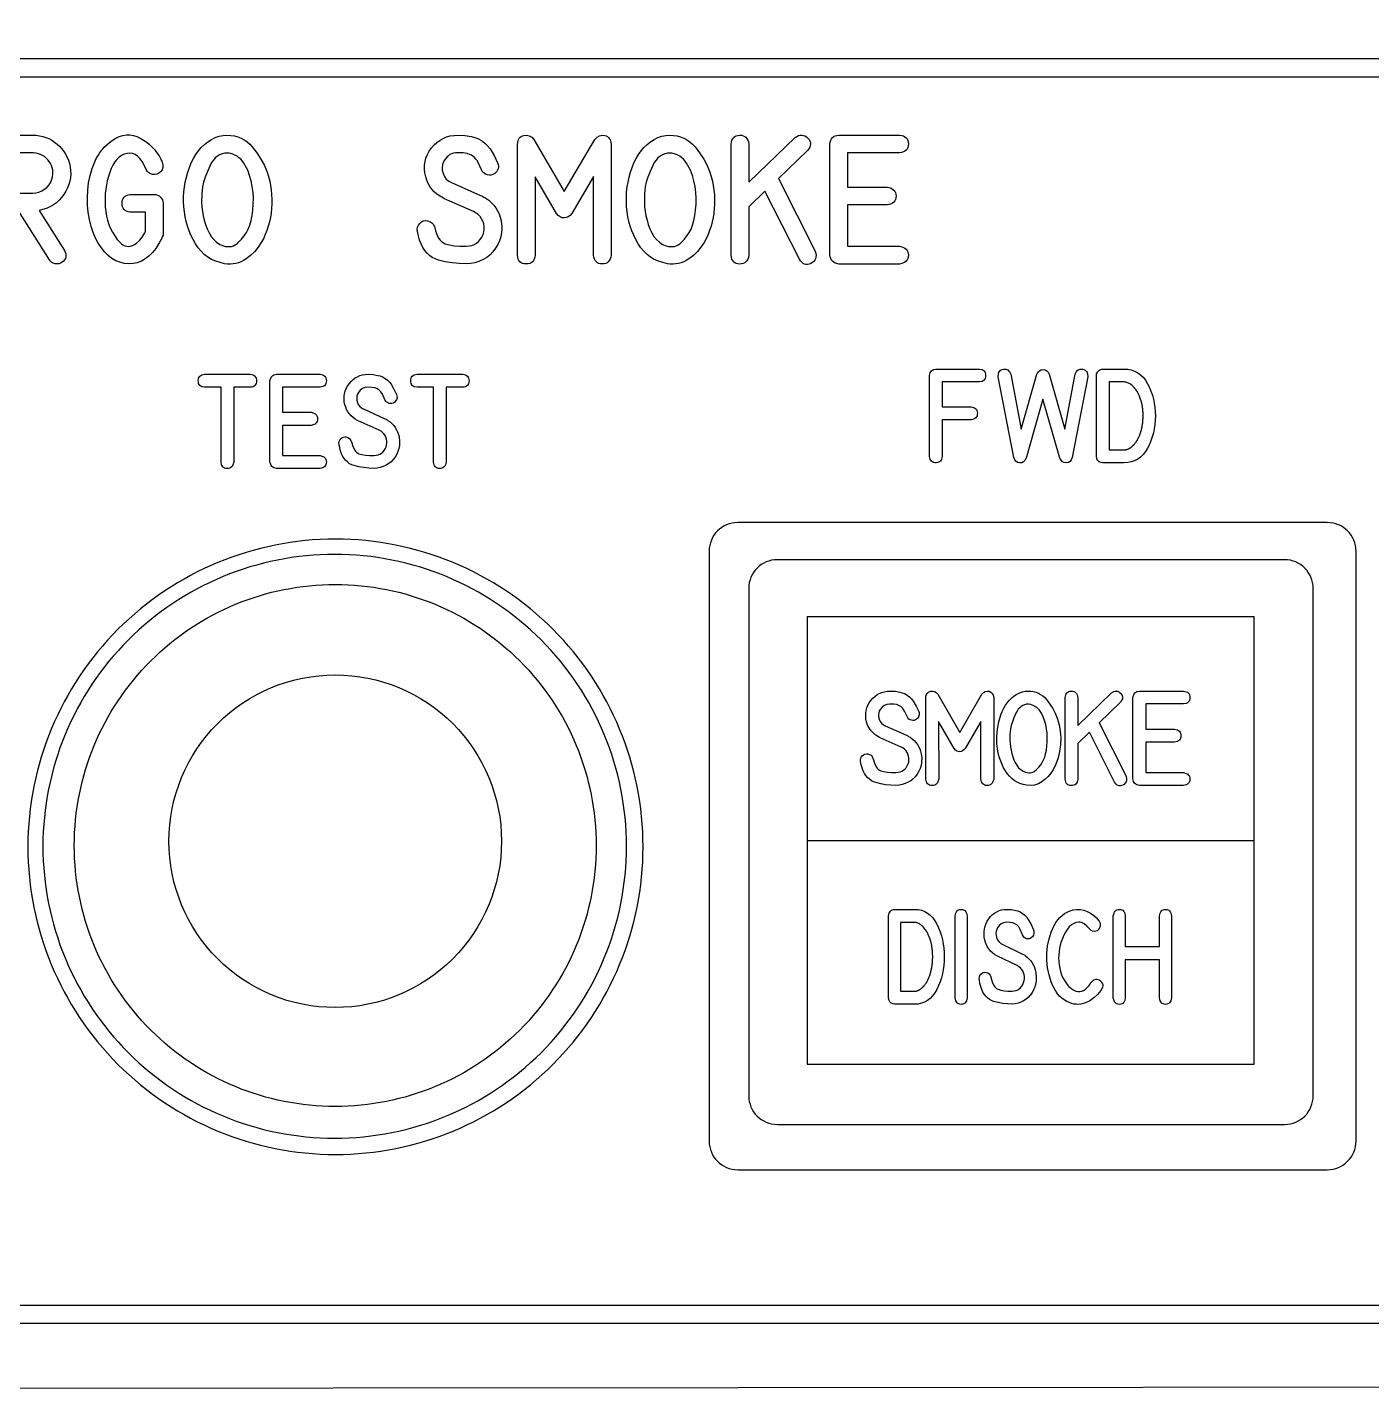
# Model space of a CAD drawing. Extents: x 686 to 831, y 82 to 686.
# Drawn here: x 747.36 to 795.47, y 253.6 to 302.34 of the extents above; entities that cross this region are included whole.
import ezdxf

# ---------------------------------------------------------------- set-up
doc = ezdxf.new("R2010")
doc.units = 0
for name, color, linetype in [('_BACKPANEL', 5, 'CONTINUOUS'), ('_ENGRAVING', 105, 'CONTINUOUS'), ('_LABELS', 30, 'CONTINUOUS'), ('_TOPLAYER', 1, 'CONTINUOUS')]:
    doc.layers.add(name, color=color, linetype=linetype)

msp = doc.modelspace()

# ---------------------------------------------------------------- linework, layer by layer
at = {"layer": '_BACKPANEL'}
for points in [[(830.8, 256.234), (830.8, 253.721), (685.8, 253.6), (685.8, 253.658), (685.8, 274.107), (685.8, 287.496), (685.8, 341.052), (685.8, 367.83), (685.8, 381.22), (830.8, 381.22), (830.8, 367.83), (830.8, 341.052), (830.8, 287.496), (830.8, 274.107)], [(793.884, 284.622), (772.788, 284.622), (772.683, 284.617), (772.581, 284.602), (772.482, 284.576), (772.388, 284.542), (772.298, 284.499), (772.213, 284.447), (772.134, 284.388), (772.061, 284.322), (771.995, 284.249), (771.936, 284.17), (771.885, 284.085), (771.842, 283.996), (771.807, 283.901), (771.782, 283.802), (771.767, 283.7), (771.761, 283.595), (771.761, 262.5), (771.767, 262.395), (771.782, 262.292), (771.807, 262.194), (771.842, 262.099), (771.885, 262.009), (771.936, 261.925), (771.995, 261.846), (772.061, 261.773), (772.134, 261.706), (772.213, 261.647), (772.298, 261.596), (772.388, 261.553), (772.482, 261.518), (772.581, 261.493), (772.683, 261.478), (772.788, 261.472), (793.884, 261.472), (793.989, 261.478), (794.092, 261.493), (794.19, 261.518), (794.285, 261.553), (794.374, 261.596), (794.459, 261.647), (794.538, 261.706), (794.611, 261.773), (794.677, 261.846), (794.736, 261.925), (794.788, 262.009), (794.831, 262.099), (794.865, 262.194), (794.89, 262.292), (794.906, 262.395), (794.911, 262.5), (794.911, 283.595), (794.906, 283.7), (794.89, 283.802), (794.865, 283.901), (794.831, 283.996), (794.788, 284.085), (794.736, 284.17), (794.677, 284.249), (794.611, 284.322), (794.538, 284.388), (794.459, 284.447), (794.374, 284.499), (794.285, 284.542), (794.19, 284.576), (794.092, 284.602), (793.989, 284.617)]]:
    msp.add_lwpolyline(points, close=True, dxfattribs=at)
msp.add_lwpolyline([(758.383, 279.173, -0.414214), (764.333, 273.223, -0.414214), (758.383, 267.273, -0.414214), (752.433, 273.223, -0.414214)], format="xyb", close=True, dxfattribs=at)
at = {"layer": '_ENGRAVING'}
for points in [[(691.63, 300.568), (827.447, 300.568), (827.447, 301.205), (691.63, 301.205)], [(751.054, 295.727), (751.034, 295.729), (750.97, 295.742), (750.914, 295.761), (750.867, 295.789), (750.828, 295.824), (750.798, 295.867), (750.776, 295.918), (750.764, 295.976), (750.759, 296.042), (750.764, 296.108), (750.776, 296.166), (750.798, 296.217), (750.828, 296.26), (750.867, 296.295), (750.914, 296.323), (750.97, 296.343), (751.034, 296.355), (751.054, 296.359), (751.074, 296.359), (751.905, 296.359), (751.968, 296.354), (752.026, 296.336), (752.08, 296.307), (752.129, 296.266), (752.17, 296.217), (752.199, 296.163), (752.216, 296.105), (752.222, 296.042), (752.222, 294.901), (752.195, 294.842), (752.179, 294.806), (752.164, 294.773), (752.146, 294.739), (752.128, 294.705), (752.112, 294.671), (752.094, 294.638), (752.074, 294.604), (751.961, 294.43), (751.842, 294.28), (751.716, 294.154), (751.584, 294.051), (751.445, 293.972), (751.3, 293.917), (751.148, 293.886), (750.989, 293.878), (750.83, 293.893), (750.678, 293.93), (750.532, 293.989), (750.392, 294.07), (750.26, 294.172), (750.133, 294.296), (750.013, 294.443), (749.9, 294.611), (749.802, 294.791), (749.717, 294.994), (749.646, 295.217), (749.589, 295.463), (749.547, 295.72), (749.523, 295.98), (749.517, 296.243), (749.528, 296.509), (749.559, 296.773), (749.611, 297.031), (749.683, 297.282), (749.777, 297.526), (749.832, 297.644), (749.894, 297.755), (749.962, 297.86), (750.037, 297.959), (750.118, 298.052), (750.205, 298.138), (750.299, 298.219), (750.399, 298.293), (750.528, 298.371), (750.656, 298.43), (750.784, 298.469), (750.91, 298.489), (751.036, 298.489), (751.161, 298.471), (751.284, 298.432), (751.408, 298.375), (751.526, 298.304), (751.637, 298.227), (751.741, 298.143), (751.836, 298.052), (751.924, 297.954), (752.004, 297.849), (752.077, 297.738), (752.141, 297.62), (752.159, 297.584), (752.173, 297.552), (752.191, 297.518), (752.216, 297.417), (752.214, 297.324), (752.187, 297.242), (752.132, 297.17), (752.066, 297.116), (751.996, 297.082), (751.924, 297.068), (751.849, 297.074), (751.776, 297.098), (751.713, 297.136), (751.658, 297.188), (751.612, 297.255), (751.544, 297.407), (751.471, 297.536), (751.393, 297.641), (751.311, 297.724), (751.224, 297.784), (751.132, 297.82), (751.035, 297.834), (750.934, 297.825), (750.833, 297.796), (750.739, 297.751), (750.652, 297.69), (750.571, 297.613), (750.496, 297.52), (750.428, 297.411), (750.366, 297.286), (750.311, 297.145), (750.265, 296.999), (750.225, 296.851), (750.194, 296.701), (750.17, 296.547), (750.154, 296.391), (750.146, 296.232), (750.145, 296.07), (750.152, 295.906), (750.168, 295.743), (750.195, 295.585), (750.232, 295.433), (750.281, 295.286), (750.34, 295.144), (750.411, 295.007), (750.492, 294.876), (750.584, 294.75), (750.651, 294.671), (750.718, 294.607), (750.786, 294.558), (750.854, 294.523), (750.922, 294.503), (750.991, 294.497), (751.059, 294.506), (751.128, 294.53), (751.196, 294.564), (751.26, 294.605), (751.376, 294.707), (751.478, 294.836), (751.565, 294.991), (751.59, 295.041), (751.59, 295.727)], [(755.949, 297.154), (755.997, 296.997), (756.037, 296.839), (756.068, 296.68), (756.092, 296.519), (756.107, 296.356), (756.115, 296.192), (756.114, 296.027), (756.106, 295.86), (756.089, 295.694), (756.064, 295.532), (756.03, 295.373), (755.988, 295.218), (755.938, 295.067), (755.88, 294.92), (755.813, 294.776), (755.738, 294.635), (755.628, 294.47), (755.501, 294.317), (755.355, 294.177), (755.191, 294.05), (755.103, 293.995), (755.013, 293.949), (754.921, 293.914), (754.826, 293.888), (754.729, 293.871), (754.63, 293.865), (754.529, 293.868), (754.426, 293.881), (754.26, 293.919), (754.105, 293.971), (753.959, 294.037), (753.824, 294.119), (753.698, 294.215), (753.582, 294.326), (753.477, 294.452), (753.381, 294.593), (753.296, 294.743), (753.219, 294.897), (753.153, 295.055), (753.096, 295.218), (753.049, 295.385), (753.012, 295.556), (752.984, 295.731), (752.966, 295.91), (752.958, 296.091), (752.958, 296.271), (752.969, 296.45), (752.989, 296.627), (753.018, 296.803), (753.056, 296.978), (753.104, 297.152), (753.162, 297.325), (753.229, 297.491), (753.305, 297.646), (753.39, 297.789), (753.485, 297.92), (753.588, 298.039), (753.701, 298.147), (753.824, 298.242), (753.955, 298.326), (754.09, 298.393), (754.227, 298.441), (754.368, 298.47), (754.511, 298.48), (754.646, 298.473), (754.775, 298.453), (754.898, 298.421), (755.014, 298.375), (755.124, 298.316), (755.228, 298.245), (755.325, 298.16), (755.416, 298.062), (755.581, 297.849), (755.725, 297.626), (755.848, 297.395)], [(763.584, 296.323), (763.62, 296.308), (763.66, 296.287), (763.696, 296.267), (763.731, 296.246), (763.768, 296.224), (763.874, 296.148), (763.97, 296.064), (764.054, 295.973), (764.129, 295.876), (764.192, 295.771), (764.245, 295.659), (764.288, 295.54), (764.319, 295.414), (764.336, 295.312), (764.344, 295.209), (764.345, 295.104), (764.337, 294.998), (764.311, 294.848), (764.266, 294.703), (764.203, 294.565), (764.123, 294.432), (764.027, 294.309), (763.921, 294.201), (763.803, 294.108), (763.674, 294.03), (763.527, 293.963), (763.378, 293.915), (763.227, 293.887), (763.073, 293.877), (762.814, 293.885), (762.562, 293.91), (762.316, 293.952), (762.076, 294.011), (761.961, 294.051), (761.855, 294.106), (761.758, 294.174), (761.669, 294.257), (761.588, 294.354), (761.516, 294.464), (761.453, 294.589), (761.398, 294.728), (761.358, 294.881), (761.326, 295.038), (761.318, 295.117), (761.329, 295.191), (761.358, 295.26), (761.406, 295.324), (761.466, 295.376), (761.533, 295.41), (761.608, 295.424), (761.688, 295.419), (761.771, 295.391), (761.839, 295.345), (761.894, 295.281), (761.936, 295.198), (761.943, 295.178), (761.972, 295.062), (762.007, 294.958), (762.046, 294.867), (762.091, 294.788), (762.141, 294.721), (762.195, 294.667), (762.255, 294.625), (762.32, 294.595), (762.467, 294.554), (762.641, 294.526), (762.842, 294.511), (763.068, 294.509), (763.174, 294.516), (763.271, 294.535), (763.36, 294.568), (763.44, 294.613), (763.511, 294.671), (763.574, 294.742), (763.628, 294.826), (763.674, 294.923), (763.702, 295.017), (763.715, 295.112), (763.713, 295.209), (763.696, 295.307), (763.665, 295.403), (763.622, 295.49), (763.567, 295.569), (763.5, 295.639), (763.425, 295.694), (763.329, 295.745), (762.287, 296.202), (762.253, 296.22), (762.132, 296.291), (762.022, 296.369), (761.925, 296.454), (761.839, 296.547), (761.766, 296.646), (761.705, 296.753), (761.656, 296.867), (761.619, 296.987), (761.589, 297.13), (761.575, 297.268), (761.578, 297.403), (761.596, 297.534), (761.63, 297.661), (761.681, 297.785), (761.747, 297.905), (761.829, 298.022), (761.923, 298.129), (762.024, 298.222), (762.132, 298.301), (762.247, 298.365), (762.369, 298.415), (762.498, 298.451), (762.634, 298.472), (762.778, 298.48), (763.025, 298.473), (763.259, 298.429), (763.373, 298.4), (763.487, 298.356), (763.62, 298.283), (763.737, 298.198), (763.837, 298.101), (763.921, 297.991), (764.065, 297.75), (764.193, 297.489), (764.214, 297.431), (764.222, 297.377), (764.22, 297.325), (764.21, 297.277), (764.191, 297.23), (764.164, 297.181), (764.135, 297.145), (764.088, 297.104), (764.028, 297.07), (763.965, 297.05), (763.899, 297.045), (763.831, 297.055), (763.765, 297.078), (763.708, 297.116), (763.658, 297.168), (763.617, 297.235), (763.492, 297.502), (763.456, 297.567), (763.413, 297.626), (763.363, 297.68), (763.307, 297.728), (763.258, 297.759), (763.211, 297.781), (763.109, 297.818), (762.962, 297.843), (762.755, 297.849), (762.682, 297.844), (762.613, 297.831), (762.549, 297.811), (762.489, 297.782), (762.434, 297.745), (762.383, 297.701), (762.336, 297.648), (762.294, 297.588), (762.248, 297.504), (762.22, 297.414), (762.208, 297.32), (762.213, 297.221), (762.239, 297.104), (762.287, 297), (762.356, 296.91), (762.447, 296.834), (762.467, 296.82), (762.492, 296.805), (762.517, 296.794), (762.544, 296.783)], [(768.258, 294.185), (768.242, 294.111), (768.22, 294.048), (768.19, 293.993), (768.154, 293.949), (768.11, 293.915), (768.06, 293.891), (768.003, 293.876), (767.94, 293.871), (767.876, 293.876), (767.819, 293.891), (767.769, 293.916), (767.726, 293.95), (767.69, 293.994), (767.661, 294.048), (767.639, 294.112), (767.623, 294.185), (767.623, 296.996), (766.851, 295.675), (766.788, 295.61), (766.721, 295.562), (766.65, 295.532), (766.576, 295.52), (766.502, 295.527), (766.432, 295.555), (766.366, 295.605), (766.305, 295.675), (765.537, 296.99), (765.539, 294.185), (765.526, 294.112), (765.505, 294.048), (765.477, 293.995), (765.44, 293.951), (765.395, 293.917), (765.343, 293.893), (765.282, 293.878), (765.214, 293.874), (765.146, 293.879), (765.086, 293.893), (765.035, 293.918), (764.992, 293.952), (764.957, 293.996), (764.93, 294.049), (764.912, 294.112), (764.902, 294.185), (764.902, 298.16), (764.923, 298.276), (764.943, 298.325), (764.968, 298.367), (765, 298.402), (765.037, 298.431), (765.08, 298.453), (765.13, 298.469), (765.231, 298.479), (765.279, 298.473), (765.326, 298.459), (765.413, 298.408), (765.494, 298.326), (766.577, 296.465), (767.671, 298.326), (767.751, 298.408), (767.839, 298.459), (767.885, 298.473), (767.932, 298.479), (768.032, 298.468), (768.08, 298.452), (768.123, 298.43), (768.16, 298.401), (768.191, 298.365), (768.217, 298.324), (768.236, 298.275), (768.258, 298.16)], [(771.792, 297.154), (771.839, 296.997), (771.879, 296.839), (771.911, 296.68), (771.934, 296.519), (771.95, 296.356), (771.957, 296.192), (771.957, 296.027), (771.948, 295.86), (771.931, 295.694), (771.906, 295.532), (771.873, 295.373), (771.831, 295.218), (771.781, 295.067), (771.722, 294.92), (771.655, 294.776), (771.58, 294.635), (771.471, 294.47), (771.343, 294.317), (771.197, 294.177), (771.033, 294.05), (770.945, 293.995), (770.855, 293.949), (770.763, 293.914), (770.669, 293.888), (770.572, 293.871), (770.473, 293.865), (770.371, 293.868), (770.268, 293.881), (770.102, 293.919), (769.947, 293.971), (769.801, 294.037), (769.666, 294.119), (769.54, 294.215), (769.425, 294.326), (769.319, 294.452), (769.224, 294.593), (769.138, 294.743), (769.062, 294.897), (768.995, 295.055), (768.939, 295.218), (768.892, 295.385), (768.854, 295.556), (768.826, 295.731), (768.808, 295.91), (768.8, 296.091), (768.801, 296.271), (768.811, 296.45), (768.831, 296.627), (768.86, 296.803), (768.899, 296.978), (768.947, 297.152), (769.004, 297.325), (769.071, 297.491), (769.147, 297.646), (769.232, 297.789), (769.327, 297.92), (769.431, 298.039), (769.544, 298.147), (769.666, 298.242), (769.798, 298.326), (769.932, 298.393), (770.069, 298.441), (770.21, 298.47), (770.353, 298.48), (770.489, 298.473), (770.618, 298.453), (770.74, 298.421), (770.856, 298.375), (770.966, 298.316), (771.07, 298.245), (771.167, 298.16), (771.258, 298.062), (771.423, 297.849), (771.567, 297.626), (771.69, 297.395)], [(774.839, 298.394), (774.902, 298.435), (774.964, 298.463), (775.023, 298.479), (775.081, 298.482), (775.137, 298.473), (775.191, 298.452), (775.243, 298.418), (775.294, 298.373), (775.337, 298.32), (775.367, 298.267), (775.385, 298.213), (775.39, 298.159), (775.382, 298.104), (775.362, 298.048), (775.328, 297.992), (775.282, 297.935), (774.24, 296.933), (775.561, 294.327), (775.58, 294.251), (775.587, 294.181), (775.584, 294.117), (775.569, 294.059), (775.544, 294.008), (775.508, 293.962), (775.461, 293.923), (775.404, 293.89), (775.342, 293.867), (775.284, 293.855), (775.228, 293.856), (775.175, 293.869), (775.126, 293.893), (775.079, 293.931), (775.035, 293.98), (774.994, 294.041), (773.761, 296.474), (773.187, 295.921), (773.187, 294.181), (773.171, 294.106), (773.148, 294.042), (773.117, 293.988), (773.08, 293.944), (773.035, 293.909), (772.982, 293.885), (772.923, 293.871), (772.856, 293.867), (772.79, 293.872), (772.732, 293.888), (772.682, 293.913), (772.64, 293.947), (772.606, 293.991), (772.58, 294.045), (772.562, 294.108), (772.552, 294.181), (772.552, 298.16), (772.562, 298.233), (772.58, 298.297), (772.606, 298.351), (772.64, 298.396), (772.682, 298.431), (772.732, 298.456), (772.79, 298.472), (772.856, 298.478), (772.923, 298.475), (772.982, 298.461), (773.035, 298.436), (773.08, 298.402), (773.117, 298.357), (773.148, 298.301), (773.171, 298.236), (773.187, 298.16), (773.187, 296.803)], [(778.577, 297.852), (776.712, 297.852), (776.712, 296.62), (778.134, 296.62), (778.209, 296.605), (778.274, 296.583), (778.329, 296.553), (778.373, 296.517), (778.408, 296.473), (778.433, 296.422), (778.448, 296.365), (778.452, 296.3), (778.447, 296.235), (778.432, 296.177), (778.407, 296.127), (778.372, 296.083), (778.327, 296.047), (778.273, 296.018), (778.208, 295.996), (778.134, 295.981), (776.712, 295.981), (776.712, 294.503), (778.577, 294.503), (778.652, 294.487), (778.716, 294.465), (778.771, 294.436), (778.815, 294.4), (778.85, 294.357), (778.875, 294.306), (778.89, 294.249), (778.895, 294.185), (778.89, 294.121), (778.875, 294.064), (778.85, 294.014), (778.815, 293.971), (778.771, 293.936), (778.716, 293.907), (778.652, 293.885), (778.577, 293.87), (776.399, 293.87), (776.332, 293.883), (776.273, 293.904), (776.222, 293.932), (776.178, 293.968), (776.142, 294.012), (776.113, 294.063), (776.092, 294.123), (776.079, 294.19), (776.079, 298.164), (776.093, 298.234), (776.115, 298.296), (776.144, 298.348), (776.18, 298.392), (776.224, 298.427), (776.275, 298.453), (776.333, 298.471), (776.399, 298.48), (778.577, 298.48), (778.652, 298.469), (778.716, 298.45), (778.771, 298.423), (778.815, 298.388), (778.85, 298.344), (778.874, 298.292), (778.889, 298.232), (778.894, 298.163), (778.888, 298.095), (778.873, 298.035), (778.849, 297.983), (778.814, 297.94), (778.769, 297.905), (778.715, 297.879), (778.651, 297.861)], [(754.529, 297.84), (754.429, 297.833), (754.335, 297.812), (754.247, 297.778), (754.165, 297.729), (754.09, 297.666), (754.021, 297.59), (753.959, 297.499), (753.902, 297.395), (753.806, 297.18), (753.729, 296.982), (753.671, 296.8), (753.633, 296.634), (753.615, 296.513), (753.604, 296.38), (753.602, 296.078), (753.612, 295.915), (753.631, 295.754), (753.659, 295.593), (753.696, 295.433), (753.743, 295.278), (753.801, 295.131), (753.868, 294.991), (753.946, 294.859), (754.036, 294.742), (754.139, 294.647), (754.254, 294.573), (754.383, 294.521), (754.46, 294.501), (754.535, 294.491), (754.607, 294.492), (754.676, 294.502), (754.743, 294.523), (754.807, 294.554), (754.868, 294.595), (754.926, 294.646), (755.034, 294.759), (755.127, 294.877), (755.206, 294.997), (755.272, 295.122), (755.327, 295.261), (755.372, 295.421), (755.408, 295.601), (755.435, 295.801), (755.45, 296.012), (755.452, 296.222), (755.44, 296.432), (755.415, 296.642), (755.375, 296.847), (755.32, 297.041), (755.25, 297.225), (755.164, 297.398), (755.115, 297.478), (755.061, 297.551), (755.002, 297.616), (754.938, 297.674), (754.869, 297.723), (754.795, 297.765), (754.716, 297.8), (754.633, 297.827), (754.584, 297.837)], [(770.371, 297.84), (770.271, 297.833), (770.177, 297.812), (770.089, 297.778), (770.008, 297.729), (769.932, 297.666), (769.864, 297.59), (769.801, 297.499), (769.745, 297.395), (769.648, 297.18), (769.571, 296.982), (769.514, 296.8), (769.476, 296.634), (769.458, 296.513), (769.446, 296.38), (769.444, 296.078), (769.454, 295.915), (769.473, 295.754), (769.502, 295.593), (769.539, 295.433), (769.586, 295.278), (769.643, 295.131), (769.71, 294.991), (769.789, 294.859), (769.878, 294.742), (769.981, 294.647), (770.097, 294.573), (770.225, 294.521), (770.303, 294.501), (770.377, 294.491), (770.449, 294.492), (770.519, 294.502), (770.585, 294.523), (770.649, 294.554), (770.71, 294.595), (770.769, 294.646), (770.876, 294.759), (770.969, 294.877), (771.049, 294.997), (771.114, 295.122), (771.169, 295.261), (771.215, 295.421), (771.251, 295.601), (771.277, 295.801), (771.293, 296.012), (771.294, 296.222), (771.282, 296.432), (771.257, 296.642), (771.217, 296.847), (771.162, 297.041), (771.092, 297.225), (771.006, 297.398), (770.957, 297.478), (770.903, 297.551), (770.844, 297.616), (770.78, 297.674), (770.711, 297.723), (770.637, 297.765), (770.559, 297.8), (770.475, 297.827), (770.427, 297.837)], [(779.649, 286.99), (779.649, 289.881), (779.674, 289.976), (779.694, 290.015), (779.72, 290.047), (779.751, 290.073), (779.788, 290.093), (779.877, 290.113), (781.433, 290.113), (781.531, 290.092), (781.569, 290.072), (781.601, 290.046), (781.625, 290.014), (781.643, 289.976), (781.653, 289.932), (781.656, 289.881), (781.653, 289.831), (781.642, 289.787), (781.625, 289.749), (781.6, 289.717), (781.568, 289.692), (781.529, 289.673), (781.43, 289.653), (780.1, 289.653), (780.1, 288.756), (781.137, 288.756), (781.234, 288.736), (781.273, 288.717), (781.304, 288.693), (781.329, 288.662), (781.347, 288.626), (781.358, 288.583), (781.362, 288.535), (781.359, 288.486), (781.349, 288.443), (781.332, 288.405), (781.308, 288.373), (781.276, 288.346), (781.237, 288.324), (781.137, 288.296), (780.1, 288.296), (780.1, 286.99), (780.081, 286.89), (780.062, 286.851), (780.038, 286.819), (780.008, 286.794), (779.972, 286.776), (779.93, 286.764), (779.883, 286.76), (779.835, 286.763), (779.792, 286.773), (779.755, 286.791), (779.723, 286.816), (779.697, 286.848), (779.675, 286.888)], [(783.926, 289.926), (784.489, 287.966), (784.865, 289.926), (784.907, 290.021), (784.934, 290.055), (784.965, 290.082), (785, 290.101), (785.039, 290.111), (785.082, 290.113), (785.13, 290.107), (785.175, 290.094), (785.215, 290.075), (785.247, 290.05), (785.273, 290.019), (785.293, 289.983), (785.305, 289.941), (785.31, 289.84), (784.754, 286.945), (784.722, 286.865), (784.676, 286.807), (784.617, 286.771), (784.544, 286.757), (784.471, 286.765), (784.408, 286.795), (784.356, 286.848), (784.315, 286.922), (783.708, 289.037), (783.105, 286.922), (783.063, 286.846), (783.011, 286.793), (782.95, 286.763), (782.878, 286.757), (782.807, 286.773), (782.748, 286.81), (782.7, 286.867), (782.663, 286.945), (782.107, 289.84), (782.118, 289.944), (782.132, 289.987), (782.152, 290.024), (782.178, 290.055), (782.21, 290.079), (782.247, 290.097), (782.29, 290.109), (782.334, 290.114), (782.375, 290.111), (782.413, 290.1), (782.448, 290.081), (782.48, 290.054), (782.509, 290.02), (782.557, 289.926), (782.928, 287.963), (783.491, 289.926), (783.53, 289.998), (783.581, 290.049), (783.641, 290.081), (783.712, 290.094), (783.782, 290.085), (783.841, 290.054), (783.889, 290.001)], [(785.847, 290.113), (786.605, 290.113), (786.741, 290.105), (786.869, 290.08), (786.988, 290.04), (787.098, 289.982), (787.199, 289.908), (787.292, 289.818), (787.375, 289.712), (787.45, 289.589), (787.516, 289.456), (787.573, 289.32), (787.622, 289.181), (787.661, 289.038), (787.692, 288.892), (787.714, 288.743), (787.727, 288.591), (787.731, 288.435), (787.727, 288.279), (787.714, 288.127), (787.692, 287.978), (787.661, 287.832), (787.621, 287.689), (787.573, 287.55), (787.515, 287.414), (787.449, 287.281), (787.374, 287.158), (787.291, 287.052), (787.198, 286.962), (787.097, 286.888), (786.987, 286.831), (786.868, 286.79), (786.741, 286.765), (786.605, 286.757), (785.847, 286.757), (785.851, 286.757), (785.847, 286.757), (785.789, 286.767), (785.716, 286.796), (785.665, 286.843), (785.634, 286.907), (785.624, 286.99), (785.622, 286.99), (785.624, 289.884), (785.622, 289.897), (785.628, 289.94), (785.642, 289.98), (785.663, 290.017), (785.692, 290.05), (785.726, 290.078), (785.764, 290.097), (785.805, 290.109), (785.849, 290.113)], [(754.298, 286.785), (754.298, 289.46), (753.705, 289.46), (753.607, 289.481), (753.568, 289.501), (753.536, 289.527), (753.512, 289.559), (753.494, 289.597), (753.484, 289.641), (753.48, 289.691), (753.484, 289.741), (753.495, 289.785), (753.512, 289.824), (753.537, 289.856), (753.569, 289.882), (753.607, 289.902), (753.705, 289.924), (755.343, 289.924), (755.44, 289.902), (755.479, 289.883), (755.51, 289.856), (755.535, 289.824), (755.552, 289.786), (755.563, 289.742), (755.566, 289.691), (755.563, 289.64), (755.553, 289.596), (755.535, 289.558), (755.511, 289.526), (755.48, 289.5), (755.441, 289.481), (755.396, 289.467), (755.343, 289.46), (754.752, 289.46), (754.752, 286.785), (754.724, 286.683), (754.702, 286.644), (754.674, 286.611), (754.642, 286.586), (754.605, 286.568), (754.562, 286.558), (754.515, 286.555), (754.467, 286.56), (754.426, 286.571), (754.39, 286.589), (754.36, 286.614), (754.336, 286.647), (754.317, 286.686)], [(757.839, 289.465), (756.501, 289.465), (756.501, 288.565), (757.521, 288.565), (757.621, 288.538), (757.661, 288.516), (757.693, 288.489), (757.718, 288.457), (757.735, 288.42), (757.746, 288.378), (757.749, 288.331), (757.746, 288.283), (757.735, 288.241), (757.717, 288.204), (757.692, 288.173), (757.66, 288.146), (757.621, 288.125), (757.521, 288.098), (756.501, 288.098), (756.501, 287.017), (757.839, 287.017), (757.938, 286.99), (757.978, 286.969), (758.01, 286.942), (758.034, 286.911), (758.052, 286.874), (758.063, 286.832), (758.066, 286.785), (758.063, 286.739), (758.052, 286.697), (758.034, 286.661), (758.01, 286.629), (757.978, 286.603), (757.938, 286.582), (757.839, 286.555), (756.277, 286.555), (756.187, 286.58), (756.15, 286.6), (756.119, 286.627), (756.093, 286.659), (756.073, 286.696), (756.048, 286.789), (756.048, 289.693), (756.074, 289.789), (756.095, 289.828), (756.121, 289.86), (756.152, 289.885), (756.188, 289.904), (756.277, 289.924), (757.839, 289.924), (757.938, 289.902), (757.977, 289.883), (758.009, 289.857), (758.034, 289.825), (758.052, 289.787), (758.062, 289.743), (758.066, 289.693), (758.062, 289.642), (758.051, 289.599), (758.033, 289.561), (758.008, 289.529), (757.977, 289.504), (757.938, 289.485)], [(760.138, 288.348), (760.164, 288.336), (760.193, 288.322), (760.219, 288.307), (760.244, 288.291), (760.27, 288.276), (760.346, 288.22), (760.415, 288.158), (760.476, 288.092), (760.529, 288.021), (760.574, 287.944), (760.612, 287.862), (760.643, 287.776), (760.666, 287.684), (760.683, 287.533), (760.678, 287.379), (760.659, 287.269), (760.627, 287.164), (760.582, 287.063), (760.524, 286.966), (760.456, 286.876), (760.38, 286.797), (760.295, 286.729), (760.202, 286.672), (760.098, 286.623), (759.991, 286.588), (759.882, 286.567), (759.772, 286.56), (759.587, 286.566), (759.406, 286.585), (759.229, 286.615), (759.057, 286.658), (758.975, 286.688), (758.899, 286.727), (758.829, 286.778), (758.765, 286.838), (758.708, 286.908), (758.656, 286.989), (758.611, 287.08), (758.571, 287.182), (758.542, 287.294), (758.52, 287.409), (758.514, 287.466), (758.522, 287.52), (758.543, 287.571), (758.577, 287.618), (758.62, 287.656), (758.668, 287.68), (758.721, 287.691), (758.779, 287.687), (758.838, 287.667), (758.888, 287.633), (758.927, 287.586), (758.957, 287.526), (758.962, 287.511), (759.008, 287.35), (759.068, 287.226), (759.104, 287.177), (759.143, 287.137), (759.186, 287.107), (759.232, 287.085), (759.338, 287.055), (759.463, 287.035), (759.606, 287.024), (759.768, 287.022), (759.844, 287.027), (759.914, 287.041), (759.978, 287.065), (760.035, 287.098), (760.086, 287.141), (760.131, 287.193), (760.17, 287.254), (760.202, 287.325), (760.223, 287.393), (760.232, 287.462), (760.231, 287.533), (760.219, 287.605), (760.197, 287.675), (760.166, 287.739), (760.126, 287.796), (760.078, 287.848), (760.024, 287.888), (759.956, 287.925), (759.209, 288.259), (759.184, 288.272), (759.097, 288.324), (759.019, 288.381), (758.949, 288.444), (758.888, 288.511), (758.835, 288.584), (758.791, 288.662), (758.756, 288.745), (758.729, 288.833), (758.708, 288.937), (758.698, 289.038), (758.7, 289.137), (758.713, 289.233), (758.738, 289.326), (758.774, 289.416), (758.821, 289.504), (758.88, 289.589), (758.948, 289.667), (759.02, 289.735), (759.097, 289.793), (759.18, 289.84), (759.267, 289.877), (759.36, 289.903), (759.458, 289.918), (759.56, 289.924), (759.738, 289.919), (759.906, 289.887), (759.987, 289.866), (760.069, 289.833), (760.164, 289.78), (760.248, 289.718), (760.32, 289.647), (760.38, 289.567), (760.483, 289.39), (760.575, 289.2), (760.59, 289.157), (760.595, 289.08), (760.574, 289.011), (760.533, 288.948), (760.499, 288.919), (760.456, 288.894), (760.411, 288.879), (760.364, 288.876), (760.315, 288.883), (760.268, 288.899), (760.227, 288.927), (760.192, 288.965), (760.162, 289.014), (760.073, 289.209), (760.016, 289.3), (759.94, 289.374), (759.871, 289.413), (759.798, 289.44), (759.693, 289.458), (759.544, 289.463), (759.442, 289.45), (759.353, 289.414), (759.277, 289.355), (759.213, 289.272), (759.181, 289.211), (759.16, 289.145), (759.152, 289.077), (759.155, 289.004), (759.174, 288.918), (759.209, 288.842), (759.258, 288.777), (759.323, 288.721), (759.338, 288.711), (759.355, 288.7), (759.373, 288.692), (759.393, 288.684)], [(761.901, 286.785), (761.901, 289.46), (761.309, 289.46), (761.21, 289.481), (761.172, 289.501), (761.14, 289.527), (761.115, 289.559), (761.098, 289.597), (761.088, 289.641), (761.084, 289.691), (761.088, 289.741), (761.099, 289.785), (761.116, 289.824), (761.141, 289.856), (761.172, 289.882), (761.211, 289.902), (761.309, 289.924), (762.947, 289.924), (763.044, 289.902), (763.083, 289.883), (763.114, 289.856), (763.138, 289.824), (763.156, 289.786), (763.167, 289.742), (763.17, 289.691), (763.167, 289.64), (763.157, 289.596), (763.139, 289.558), (763.115, 289.526), (763.083, 289.5), (763.045, 289.481), (762.999, 289.467), (762.947, 289.46), (762.356, 289.46), (762.356, 286.785), (762.328, 286.683), (762.305, 286.644), (762.278, 286.611), (762.246, 286.586), (762.209, 286.568), (762.166, 286.558), (762.118, 286.555), (762.071, 286.56), (762.029, 286.571), (761.994, 286.589), (761.964, 286.614), (761.939, 286.647), (761.921, 286.686)], [(786.605, 287.219), (786.611, 287.219), (786.619, 287.219), (786.625, 287.22), (786.632, 287.221), (786.639, 287.221), (786.648, 287.222), (786.654, 287.223), (786.662, 287.224), (786.669, 287.225), (786.677, 287.226), (786.69, 287.229), (786.696, 287.231), (786.704, 287.235), (786.711, 287.236), (786.72, 287.239), (786.727, 287.24), (786.735, 287.244), (786.749, 287.25), (786.765, 287.257), (786.772, 287.259), (786.78, 287.263), (786.793, 287.271), (786.809, 287.28), (786.815, 287.284), (786.823, 287.29), (786.838, 287.299), (786.845, 287.303), (786.854, 287.309), (786.86, 287.314), (786.868, 287.321), (786.875, 287.325), (786.883, 287.33), (786.899, 287.344), (786.912, 287.357), (786.918, 287.363), (786.926, 287.371), (786.932, 287.378), (786.941, 287.386), (786.955, 287.399), (786.961, 287.406), (786.969, 287.414), (786.976, 287.421), (786.984, 287.43), (786.997, 287.447), (787.011, 287.465), (787.024, 287.483), (787.031, 287.492), (787.039, 287.501), (787.044, 287.511), (787.051, 287.521), (787.057, 287.531), (787.064, 287.542), (787.077, 287.562), (787.083, 287.572), (787.09, 287.583), (787.096, 287.594), (787.103, 287.604), (787.113, 287.625), (787.118, 287.637), (787.125, 287.65), (787.131, 287.661), (787.138, 287.673), (787.142, 287.684), (787.148, 287.698), (787.159, 287.722), (787.17, 287.748), (787.174, 287.761), (787.18, 287.775), (787.184, 287.788), (787.19, 287.802), (787.198, 287.829), (787.202, 287.842), (787.207, 287.857), (787.215, 287.884), (787.225, 287.912), (787.227, 287.926), (787.231, 287.942), (787.235, 287.956), (787.24, 287.971), (787.242, 287.984), (787.246, 287.999), (787.251, 288.03), (787.253, 288.044), (787.257, 288.06), (787.259, 288.074), (787.262, 288.089), (787.267, 288.12), (787.269, 288.135), (787.273, 288.152), (787.276, 288.183), (787.277, 288.197), (787.28, 288.214), (787.283, 288.245), (787.285, 288.276), (787.286, 288.309), (787.288, 288.34), (787.289, 288.356), (787.291, 288.373), (787.292, 288.387), (787.293, 288.404), (787.293, 288.419), (787.293, 288.435), (787.293, 288.451), (787.293, 288.466), (787.292, 288.482), (787.291, 288.499), (787.291, 288.514), (787.291, 288.53), (787.288, 288.563), (787.286, 288.592), (787.283, 288.627), (787.281, 288.656), (787.278, 288.687), (787.276, 288.702), (787.275, 288.719), (787.268, 288.75), (787.265, 288.764), (787.264, 288.779), (787.259, 288.81), (787.254, 288.842), (787.246, 288.871), (787.241, 288.899), (787.236, 288.913), (787.233, 288.928), (787.228, 288.942), (787.225, 288.958), (787.217, 288.986), (787.209, 289.014), (787.203, 289.026), (787.199, 289.04), (787.19, 289.068), (787.18, 289.094), (787.174, 289.106), (787.17, 289.12), (787.164, 289.132), (787.159, 289.145), (787.148, 289.169), (787.138, 289.192), (787.127, 289.217), (787.121, 289.227), (787.116, 289.238), (787.103, 289.261), (787.09, 289.282), (787.083, 289.293), (787.077, 289.304), (787.064, 289.323), (787.058, 289.333), (787.053, 289.343), (787.026, 289.381), (787, 289.417), (786.971, 289.45), (786.942, 289.481), (786.915, 289.509), (786.884, 289.533), (786.854, 289.558), (786.823, 289.579), (786.794, 289.597), (786.765, 289.612), (786.735, 289.623), (786.704, 289.635), (786.69, 289.639), (786.677, 289.645), (786.648, 289.649), (786.619, 289.651), (786.611, 289.651), (786.605, 289.651), (786.074, 289.651), (786.074, 287.219)], [(691.63, 255.982), (827.447, 255.982), (827.447, 256.618), (691.63, 256.618)]]:
    msp.add_lwpolyline(points, close=True, dxfattribs=at)
for points in [[(746.161, 298.48), (747.559, 298.48), (747.683, 298.475), (747.803, 298.459), (747.918, 298.434), (748.03, 298.399), (748.137, 298.354), (748.24, 298.299), (748.339, 298.234), (748.434, 298.159), (748.523, 298.076), (748.603, 297.988), (748.673, 297.894), (748.735, 297.795), (748.789, 297.691), (748.833, 297.581), (748.869, 297.466), (748.896, 297.345), (748.913, 297.214), (748.917, 297.085), (748.909, 296.958), (748.887, 296.833), (748.853, 296.711), (748.805, 296.59), (748.745, 296.472), (748.672, 296.356), (748.589, 296.247), (748.5, 296.148), (748.404, 296.062), (748.301, 295.986), (748.192, 295.922), (748.077, 295.869), (747.955, 295.827), (747.827, 295.797), (747.784, 295.79), (748.689, 294.359), (748.719, 294.296), (748.738, 294.236), (748.745, 294.179), (748.74, 294.125), (748.725, 294.072), (748.697, 294.023), (748.658, 293.976), (748.608, 293.931), (748.552, 293.899), (748.492, 293.88), (748.427, 293.873), (748.359, 293.879), (748.293, 293.897), (748.237, 293.926), (748.19, 293.967), (748.153, 294.019), (747.044, 295.772)], [(746.481, 296.404), (747.559, 296.404), (747.672, 296.413), (747.78, 296.439), (747.884, 296.483), (747.983, 296.544), (748.073, 296.619), (748.146, 296.705), (748.204, 296.801), (748.245, 296.909), (748.267, 296.994), (748.279, 297.078), (748.281, 297.159), (748.274, 297.239), (748.257, 297.316), (748.231, 297.391), (748.194, 297.464), (748.149, 297.535), (748.096, 297.602), (748.038, 297.66), (747.975, 297.71), (747.908, 297.753), (747.836, 297.788), (747.759, 297.815), (747.677, 297.834), (747.59, 297.845), (746.481, 297.845)]]:
    msp.add_lwpolyline(points, dxfattribs=at)
for points in [[(758.391, 284.028, 0.414214), (747.385, 273.022, 0.414214), (758.391, 262.016, 0.414214), (769.398, 273.022, 0.414214)], [(758.364, 283.483, 0.414214), (747.922, 273.041, 0.414214), (758.364, 262.599, 0.414214), (768.805, 273.041, 0.414214)]]:
    msp.add_lwpolyline(points, format="xyb", close=True, dxfattribs=at)
at = {"layer": '_LABELS'}
for points in [[(791.27, 265.246), (791.27, 281.248), (775.27, 281.248), (775.27, 265.246)], [(778.819, 277.012), (778.845, 277), (778.875, 276.986), (778.901, 276.971), (778.926, 276.955), (778.953, 276.939), (779.03, 276.883), (779.099, 276.822), (779.16, 276.755), (779.214, 276.684), (779.26, 276.607), (779.298, 276.525), (779.329, 276.438), (779.352, 276.346), (779.37, 276.195), (779.365, 276.04), (779.346, 275.93), (779.313, 275.824), (779.268, 275.723), (779.209, 275.626), (779.141, 275.536), (779.063, 275.457), (778.978, 275.388), (778.884, 275.331), (778.778, 275.282), (778.67, 275.247), (778.561, 275.226), (778.449, 275.219), (778.262, 275.225), (778.079, 275.243), (777.901, 275.274), (777.727, 275.317), (777.644, 275.347), (777.567, 275.387), (777.497, 275.437), (777.432, 275.497), (777.374, 275.568), (777.322, 275.649), (777.276, 275.741), (777.236, 275.842), (777.207, 275.955), (777.184, 276.07), (777.179, 276.128), (777.186, 276.182), (777.208, 276.232), (777.242, 276.28), (777.286, 276.318), (777.334, 276.342), (777.388, 276.353), (777.447, 276.349), (777.506, 276.329), (777.556, 276.295), (777.596, 276.248), (777.626, 276.187), (777.631, 276.172), (777.677, 276.011), (777.738, 275.887), (777.774, 275.838), (777.814, 275.798), (777.857, 275.767), (777.904, 275.745), (778.011, 275.715), (778.137, 275.695), (778.282, 275.684), (778.446, 275.682), (778.523, 275.687), (778.593, 275.701), (778.657, 275.725), (778.715, 275.758), (778.767, 275.801), (778.812, 275.853), (778.851, 275.915), (778.884, 275.986), (778.905, 276.054), (778.914, 276.124), (778.913, 276.195), (778.901, 276.267), (778.878, 276.337), (778.847, 276.401), (778.807, 276.459), (778.759, 276.51), (778.704, 276.55), (778.635, 276.588), (777.88, 276.923), (777.856, 276.936), (777.768, 276.988), (777.688, 277.045), (777.618, 277.108), (777.556, 277.176), (777.503, 277.249), (777.458, 277.327), (777.423, 277.41), (777.396, 277.498), (777.375, 277.603), (777.365, 277.704), (777.366, 277.803), (777.38, 277.899), (777.404, 277.992), (777.441, 278.083), (777.489, 278.171), (777.548, 278.256), (777.616, 278.335), (777.69, 278.403), (777.768, 278.461), (777.851, 278.508), (777.939, 278.545), (778.033, 278.571), (778.132, 278.587), (778.236, 278.592), (778.415, 278.587), (778.584, 278.555), (778.666, 278.534), (778.749, 278.501), (778.846, 278.448), (778.93, 278.386), (779.003, 278.315), (779.064, 278.234), (779.168, 278.057), (779.261, 277.866), (779.275, 277.823), (779.28, 277.746), (779.259, 277.677), (779.218, 277.614), (779.184, 277.584), (779.141, 277.559), (779.095, 277.545), (779.048, 277.541), (778.998, 277.548), (778.951, 277.565), (778.909, 277.593), (778.873, 277.631), (778.844, 277.68), (778.753, 277.875), (778.695, 277.967), (778.619, 278.041), (778.549, 278.08), (778.475, 278.107), (778.369, 278.125), (778.219, 278.13), (778.116, 278.117), (778.026, 278.081), (777.949, 278.021), (777.885, 277.939), (777.852, 277.877), (777.831, 277.811), (777.823, 277.743), (777.826, 277.67), (777.846, 277.584), (777.88, 277.508), (777.93, 277.442), (777.996, 277.386), (778.011, 277.376), (778.029, 277.365), (778.046, 277.357), (778.066, 277.348)], [(781.945, 275.445), (781.917, 275.344), (781.896, 275.304), (781.87, 275.272), (781.838, 275.247), (781.802, 275.229), (781.761, 275.218), (781.715, 275.215), (781.668, 275.219), (781.627, 275.229), (781.591, 275.248), (781.56, 275.273), (781.534, 275.305), (781.513, 275.345), (781.486, 275.445), (781.486, 277.505), (780.926, 276.537), (780.88, 276.489), (780.832, 276.454), (780.78, 276.432), (780.727, 276.423), (780.673, 276.428), (780.623, 276.449), (780.575, 276.485), (780.53, 276.537), (779.974, 277.5), (779.976, 275.445), (779.952, 275.345), (779.931, 275.305), (779.904, 275.273), (779.872, 275.248), (779.834, 275.23), (779.79, 275.22), (779.741, 275.216), (779.691, 275.22), (779.648, 275.231), (779.611, 275.249), (779.579, 275.274), (779.554, 275.306), (779.535, 275.345), (779.515, 275.445), (779.515, 278.358), (779.53, 278.443), (779.562, 278.509), (779.612, 278.557), (779.679, 278.585), (779.753, 278.592), (779.821, 278.577), (779.885, 278.54), (779.943, 278.48), (780.728, 277.116), (781.52, 278.48), (781.578, 278.54), (781.641, 278.577), (781.709, 278.592), (781.781, 278.584), (781.848, 278.555), (781.897, 278.508), (781.929, 278.443), (781.945, 278.358)], [(784.222, 277.621), (784.286, 277.39), (784.326, 277.155), (784.342, 276.916), (784.335, 276.672), (784.305, 276.432), (784.251, 276.202), (784.172, 275.983), (784.069, 275.775), (783.99, 275.653), (783.897, 275.541), (783.792, 275.439), (783.673, 275.346), (783.544, 275.272), (783.409, 275.227), (783.267, 275.21), (783.119, 275.222), (782.999, 275.249), (782.886, 275.288), (782.781, 275.337), (782.683, 275.396), (782.592, 275.467), (782.508, 275.548), (782.432, 275.64), (782.362, 275.743), (782.3, 275.853), (782.245, 275.966), (782.197, 276.083), (782.156, 276.202), (782.122, 276.324), (782.095, 276.449), (782.062, 276.709), (782.056, 276.973), (782.078, 277.234), (782.127, 277.492), (782.203, 277.746), (782.252, 277.868), (782.307, 277.981), (782.369, 278.086), (782.437, 278.182), (782.512, 278.269), (782.594, 278.348), (782.683, 278.418), (782.778, 278.48), (782.875, 278.529), (782.975, 278.564), (783.077, 278.585), (783.181, 278.592), (783.279, 278.587), (783.372, 278.573), (783.461, 278.549), (783.545, 278.516), (783.625, 278.473), (783.7, 278.42), (783.77, 278.358), (783.836, 278.286), (783.955, 278.13), (784.06, 277.967), (784.149, 277.797)], [(786.157, 278.529), (786.248, 278.58), (786.291, 278.591), (786.333, 278.594), (786.373, 278.587), (786.412, 278.572), (786.45, 278.547), (786.487, 278.514), (786.518, 278.475), (786.54, 278.436), (786.553, 278.397), (786.556, 278.357), (786.551, 278.317), (786.536, 278.276), (786.479, 278.193), (785.724, 277.459), (786.681, 275.549), (786.699, 275.442), (786.697, 275.395), (786.686, 275.353), (786.668, 275.315), (786.642, 275.282), (786.608, 275.253), (786.567, 275.229), (786.522, 275.211), (786.48, 275.203), (786.439, 275.203), (786.401, 275.213), (786.365, 275.231), (786.331, 275.258), (786.27, 275.339), (785.377, 277.122), (784.961, 276.717), (784.961, 275.442), (784.933, 275.34), (784.91, 275.3), (784.883, 275.268), (784.851, 275.243), (784.813, 275.225), (784.77, 275.215), (784.721, 275.212), (784.673, 275.216), (784.631, 275.227), (784.595, 275.245), (784.564, 275.27), (784.54, 275.303), (784.521, 275.342), (784.501, 275.442), (784.501, 278.358), (784.521, 278.458), (784.54, 278.498), (784.564, 278.531), (784.595, 278.557), (784.631, 278.575), (784.673, 278.587), (784.721, 278.591), (784.77, 278.589), (784.813, 278.578), (784.851, 278.56), (784.883, 278.535), (784.91, 278.502), (784.933, 278.462), (784.961, 278.358), (784.961, 277.363)], [(788.737, 278.132), (787.386, 278.132), (787.386, 277.23), (788.416, 277.23), (788.517, 277.202), (788.557, 277.18), (788.589, 277.154), (788.615, 277.122), (788.633, 277.084), (788.643, 277.042), (788.647, 276.995), (788.643, 276.947), (788.632, 276.905), (788.614, 276.868), (788.589, 276.836), (788.556, 276.809), (788.517, 276.788), (788.416, 276.761), (787.386, 276.761), (787.386, 275.677), (788.737, 275.677), (788.838, 275.65), (788.877, 275.629), (788.91, 275.602), (788.935, 275.57), (788.953, 275.534), (788.963, 275.492), (788.967, 275.445), (788.963, 275.398), (788.953, 275.356), (788.935, 275.32), (788.91, 275.288), (788.877, 275.262), (788.838, 275.241), (788.737, 275.214), (787.159, 275.214), (787.068, 275.239), (787.031, 275.259), (787, 275.286), (786.973, 275.318), (786.953, 275.356), (786.928, 275.448), (786.928, 278.361), (786.954, 278.457), (786.975, 278.496), (787.001, 278.528), (787.033, 278.553), (787.07, 278.573), (787.159, 278.592), (788.737, 278.592), (788.838, 278.571), (788.877, 278.551), (788.909, 278.525), (788.934, 278.493), (788.952, 278.455), (788.963, 278.411), (788.966, 278.36), (788.962, 278.31), (788.952, 278.266), (788.934, 278.228), (788.909, 278.196), (788.876, 278.171), (788.837, 278.152)], [(783.194, 278.124), (783.121, 278.119), (783.053, 278.103), (782.989, 278.078), (782.93, 278.042), (782.876, 277.996), (782.826, 277.94), (782.78, 277.874), (782.74, 277.797), (782.67, 277.64), (782.614, 277.494), (782.572, 277.361), (782.545, 277.24), (782.524, 277.054), (782.522, 276.832), (782.543, 276.594), (782.591, 276.36), (782.624, 276.246), (782.666, 276.138), (782.715, 276.035), (782.771, 275.939), (782.836, 275.853), (782.911, 275.783), (782.995, 275.729), (783.088, 275.691), (783.198, 275.669), (783.25, 275.67), (783.3, 275.677), (783.348, 275.692), (783.395, 275.715), (783.481, 275.782), (783.559, 275.866), (783.627, 275.951), (783.684, 276.04), (783.732, 276.131), (783.771, 276.233), (783.804, 276.35), (783.83, 276.482), (783.85, 276.629), (783.861, 276.783), (783.862, 276.937), (783.853, 277.091), (783.835, 277.245), (783.806, 277.395), (783.766, 277.538), (783.715, 277.672), (783.653, 277.8), (783.579, 277.912), (783.489, 278.001), (783.386, 278.069), (783.269, 278.114)], [(778.397, 270.785), (779.113, 270.785), (779.242, 270.777), (779.363, 270.752), (779.475, 270.711), (779.579, 270.653), (779.675, 270.578), (779.762, 270.487), (779.841, 270.379), (779.912, 270.255), (779.974, 270.121), (780.028, 269.983), (780.074, 269.842), (780.111, 269.698), (780.14, 269.55), (780.161, 269.4), (780.173, 269.245), (780.178, 269.088), (780.173, 268.93), (780.161, 268.776), (780.14, 268.625), (780.111, 268.478), (780.073, 268.334), (780.028, 268.193), (779.974, 268.055), (779.911, 267.921), (779.84, 267.797), (779.761, 267.689), (779.674, 267.598), (779.578, 267.523), (779.474, 267.465), (779.362, 267.424), (779.242, 267.399), (779.113, 267.39), (778.397, 267.39), (778.4, 267.39), (778.397, 267.39), (778.343, 267.4), (778.274, 267.43), (778.225, 267.477), (778.195, 267.543), (778.186, 267.626), (778.185, 267.626), (778.186, 270.553), (778.185, 270.567), (778.191, 270.61), (778.204, 270.651), (778.224, 270.688), (778.251, 270.722), (778.283, 270.75), (778.319, 270.769), (778.357, 270.781), (778.399, 270.785)], [(780.996, 267.619), (780.97, 267.517), (780.95, 267.477), (780.926, 267.444), (780.896, 267.419), (780.862, 267.4), (780.823, 267.39), (780.78, 267.386), (780.736, 267.39), (780.698, 267.401), (780.664, 267.419), (780.635, 267.445), (780.61, 267.478), (780.59, 267.518), (780.565, 267.619), (780.565, 270.55), (780.59, 270.652), (780.61, 270.693), (780.635, 270.726), (780.664, 270.751), (780.698, 270.77), (780.736, 270.781), (780.78, 270.785), (780.823, 270.781), (780.862, 270.77), (780.896, 270.752), (780.926, 270.726), (780.95, 270.693), (780.97, 270.653), (780.996, 270.55)], [(782.956, 269.197), (782.98, 269.186), (783.007, 269.171), (783.032, 269.156), (783.055, 269.14), (783.08, 269.124), (783.152, 269.068), (783.216, 269.006), (783.274, 268.939), (783.324, 268.867), (783.367, 268.79), (783.402, 268.708), (783.431, 268.62), (783.453, 268.528), (783.469, 268.376), (783.465, 268.221), (783.446, 268.11), (783.416, 268.004), (783.374, 267.902), (783.32, 267.804), (783.255, 267.714), (783.183, 267.634), (783.104, 267.566), (783.017, 267.508), (782.918, 267.459), (782.817, 267.424), (782.715, 267.402), (782.611, 267.395), (782.437, 267.402), (782.267, 267.42), (782.1, 267.451), (781.938, 267.494), (781.861, 267.524), (781.789, 267.564), (781.724, 267.614), (781.664, 267.675), (781.609, 267.746), (781.561, 267.828), (781.518, 267.92), (781.481, 268.022), (781.454, 268.135), (781.432, 268.251), (781.427, 268.309), (781.434, 268.363), (781.454, 268.414), (781.486, 268.461), (781.527, 268.5), (781.572, 268.524), (781.622, 268.535), (781.677, 268.531), (781.732, 268.511), (781.779, 268.477), (781.816, 268.43), (781.844, 268.368), (781.848, 268.354), (781.892, 268.192), (781.949, 268.066), (781.982, 268.017), (782.019, 267.977), (782.059, 267.946), (782.103, 267.924), (782.203, 267.894), (782.32, 267.874), (782.455, 267.863), (782.608, 267.861), (782.679, 267.866), (782.745, 267.88), (782.805, 267.904), (782.859, 267.937), (782.907, 267.98), (782.949, 268.033), (782.986, 268.095), (783.017, 268.166), (783.036, 268.235), (783.045, 268.305), (783.043, 268.376), (783.032, 268.449), (783.011, 268.519), (782.982, 268.583), (782.945, 268.641), (782.9, 268.693), (782.849, 268.734), (782.784, 268.771), (782.081, 269.108), (782.058, 269.121), (781.976, 269.173), (781.902, 269.231), (781.836, 269.294), (781.779, 269.362), (781.729, 269.435), (781.688, 269.514), (781.655, 269.597), (781.63, 269.686), (781.61, 269.791), (781.6, 269.893), (781.602, 269.992), (781.614, 270.089), (781.638, 270.183), (781.671, 270.274), (781.716, 270.362), (781.772, 270.448), (781.835, 270.527), (781.903, 270.596), (781.976, 270.654), (782.054, 270.701), (782.136, 270.738), (782.223, 270.764), (782.315, 270.78), (782.412, 270.785), (782.579, 270.78), (782.737, 270.748), (782.813, 270.727), (782.891, 270.694), (782.981, 270.641), (783.059, 270.578), (783.127, 270.507), (783.184, 270.426), (783.28, 270.248), (783.367, 270.056), (783.381, 270.013), (783.386, 269.935), (783.366, 269.865), (783.328, 269.802), (783.296, 269.773), (783.256, 269.747), (783.213, 269.733), (783.169, 269.729), (783.123, 269.736), (783.079, 269.753), (783.04, 269.781), (783.006, 269.819), (782.979, 269.869), (782.894, 270.065), (782.841, 270.157), (782.769, 270.232), (782.704, 270.271), (782.635, 270.298), (782.537, 270.316), (782.397, 270.321), (782.301, 270.308), (782.217, 270.272), (782.145, 270.212), (782.085, 270.129), (782.055, 270.067), (782.035, 270.001), (782.027, 269.932), (782.031, 269.859), (782.049, 269.772), (782.081, 269.695), (782.128, 269.629), (782.189, 269.574), (782.202, 269.563), (782.219, 269.552), (782.236, 269.544), (782.254, 269.535)], [(785.802, 267.921), (785.789, 267.899), (785.781, 267.888), (785.775, 267.878), (785.663, 267.735), (785.534, 267.615), (785.39, 267.517), (785.229, 267.441), (785.145, 267.413), (785.061, 267.395), (784.977, 267.387), (784.893, 267.388), (784.81, 267.398), (784.728, 267.419), (784.645, 267.449), (784.563, 267.488), (784.471, 267.545), (784.385, 267.61), (784.305, 267.684), (784.232, 267.768), (784.166, 267.86), (784.105, 267.961), (784.051, 268.072), (784.003, 268.191), (783.927, 268.441), (783.876, 268.696), (783.85, 268.956), (783.85, 269.221), (783.875, 269.483), (783.927, 269.734), (784.004, 269.974), (784.108, 270.204), (784.17, 270.31), (784.238, 270.406), (784.312, 270.492), (784.394, 270.567), (784.482, 270.632), (784.576, 270.687), (784.677, 270.73), (784.785, 270.764), (784.912, 270.785), (785.039, 270.783), (785.167, 270.758), (785.294, 270.71), (785.415, 270.645), (785.524, 270.568), (785.623, 270.479), (785.71, 270.378), (785.717, 270.366), (785.745, 270.315), (785.759, 270.262), (785.76, 270.206), (785.746, 270.148), (785.721, 270.094), (785.688, 270.052), (785.646, 270.02), (785.596, 270), (785.538, 269.992), (785.483, 270.002), (785.431, 270.03), (785.38, 270.076), (785.279, 270.188), (785.18, 270.267), (785.083, 270.313), (785.036, 270.323), (784.988, 270.325), (784.896, 270.31), (784.81, 270.277), (784.728, 270.226), (784.651, 270.155), (784.58, 270.07), (784.515, 269.974), (784.456, 269.866), (784.403, 269.748), (784.359, 269.625), (784.324, 269.507), (784.298, 269.392), (784.282, 269.282), (784.272, 269.161), (784.27, 269.039), (784.287, 268.795), (784.308, 268.675), (784.338, 268.558), (784.377, 268.445), (784.425, 268.335), (784.522, 268.164), (784.575, 268.092), (784.631, 268.028), (784.69, 267.973), (784.751, 267.927), (784.816, 267.89), (784.884, 267.862), (784.953, 267.846), (785.022, 267.844), (785.09, 267.858), (785.158, 267.887), (785.226, 267.93), (785.293, 267.989), (785.359, 268.063), (785.426, 268.151), (785.455, 268.194), (785.527, 268.261), (785.564, 268.28), (785.601, 268.29), (785.639, 268.289), (785.678, 268.279), (785.717, 268.259), (785.756, 268.23), (785.818, 268.159), (785.837, 268.122), (785.847, 268.084), (785.849, 268.045), (785.842, 268.005)], [(786.226, 267.619), (786.226, 270.55), (786.252, 270.654), (786.272, 270.695), (786.298, 270.728), (786.328, 270.754), (786.363, 270.771), (786.403, 270.782), (786.448, 270.785), (786.493, 270.78), (786.532, 270.768), (786.566, 270.75), (786.595, 270.724), (786.618, 270.691), (786.635, 270.651), (786.655, 270.55), (786.655, 269.454), (787.877, 269.454), (787.877, 270.55), (787.903, 270.652), (787.922, 270.693), (787.947, 270.726), (787.976, 270.751), (788.01, 270.77), (788.049, 270.781), (788.092, 270.785), (788.136, 270.781), (788.174, 270.77), (788.208, 270.752), (788.238, 270.726), (788.263, 270.693), (788.283, 270.653), (788.309, 270.55), (788.309, 267.619), (788.283, 267.517), (788.263, 267.477), (788.238, 267.444), (788.208, 267.419), (788.174, 267.4), (788.136, 267.39), (788.092, 267.386), (788.049, 267.39), (788.01, 267.401), (787.976, 267.419), (787.947, 267.445), (787.922, 267.478), (787.903, 267.518), (787.877, 267.619), (787.877, 268.983), (786.655, 268.983), (786.655, 267.619), (786.635, 267.519), (786.618, 267.479), (786.595, 267.447), (786.566, 267.421), (786.532, 267.403), (786.493, 267.391), (786.448, 267.387), (786.403, 267.39), (786.363, 267.4), (786.328, 267.418), (786.298, 267.443), (786.272, 267.476), (786.252, 267.516)], [(779.113, 267.858), (779.119, 267.858), (779.126, 267.858), (779.132, 267.859), (779.139, 267.86), (779.145, 267.86), (779.154, 267.861), (779.16, 267.862), (779.168, 267.863), (779.174, 267.864), (779.181, 267.864), (779.193, 267.868), (779.199, 267.87), (779.207, 267.874), (779.214, 267.875), (779.222, 267.878), (779.228, 267.879), (779.236, 267.883), (779.25, 267.889), (779.265, 267.896), (779.271, 267.898), (779.278, 267.903), (779.291, 267.911), (779.306, 267.919), (779.312, 267.923), (779.319, 267.929), (779.333, 267.939), (779.34, 267.943), (779.348, 267.949), (779.354, 267.954), (779.362, 267.961), (779.368, 267.965), (779.376, 267.971), (779.391, 267.984), (779.403, 267.997), (779.409, 268.004), (779.417, 268.012), (779.423, 268.019), (779.43, 268.027), (779.444, 268.04), (779.45, 268.047), (779.458, 268.055), (779.464, 268.063), (779.471, 268.072), (779.483, 268.088), (779.497, 268.107), (779.509, 268.125), (779.515, 268.134), (779.523, 268.143), (779.528, 268.153), (779.535, 268.163), (779.54, 268.174), (779.547, 268.184), (779.559, 268.204), (779.565, 268.215), (779.572, 268.226), (779.577, 268.237), (779.584, 268.247), (779.593, 268.269), (779.598, 268.281), (779.605, 268.294), (779.61, 268.305), (779.617, 268.317), (779.621, 268.329), (779.626, 268.342), (779.637, 268.367), (779.648, 268.393), (779.651, 268.406), (779.657, 268.42), (779.66, 268.433), (779.666, 268.448), (779.673, 268.475), (779.677, 268.488), (779.682, 268.503), (779.69, 268.531), (779.699, 268.559), (779.701, 268.573), (779.705, 268.589), (779.708, 268.603), (779.713, 268.619), (779.715, 268.631), (779.719, 268.647), (779.723, 268.678), (779.726, 268.693), (779.73, 268.708), (779.731, 268.722), (779.734, 268.738), (779.739, 268.77), (779.741, 268.785), (779.745, 268.801), (779.748, 268.833), (779.749, 268.847), (779.751, 268.864), (779.754, 268.896), (779.755, 268.927), (779.757, 268.96), (779.758, 268.992), (779.759, 269.008), (779.761, 269.025), (779.762, 269.039), (779.763, 269.056), (779.763, 269.071), (779.763, 269.088), (779.763, 269.104), (779.763, 269.119), (779.762, 269.135), (779.761, 269.153), (779.761, 269.167), (779.761, 269.184), (779.758, 269.217), (779.757, 269.247), (779.754, 269.282), (779.752, 269.312), (779.749, 269.343), (779.747, 269.358), (779.746, 269.375), (779.74, 269.406), (779.737, 269.42), (779.736, 269.436), (779.731, 269.468), (779.726, 269.499), (779.719, 269.529), (779.714, 269.557), (779.71, 269.571), (779.707, 269.587), (779.702, 269.601), (779.699, 269.617), (779.692, 269.645), (779.684, 269.673), (779.679, 269.686), (779.675, 269.7), (779.666, 269.728), (779.657, 269.754), (779.651, 269.767), (779.648, 269.781), (779.641, 269.792), (779.637, 269.806), (779.626, 269.831), (779.617, 269.854), (779.606, 269.879), (779.6, 269.889), (779.596, 269.9), (779.584, 269.923), (779.572, 269.945), (779.565, 269.956), (779.559, 269.967), (779.547, 269.986), (779.541, 269.996), (779.537, 270.006), (779.511, 270.044), (779.486, 270.081), (779.459, 270.114), (779.432, 270.146), (779.406, 270.174), (779.377, 270.199), (779.348, 270.223), (779.319, 270.245), (779.292, 270.263), (779.265, 270.278), (779.236, 270.29), (779.207, 270.301), (779.193, 270.306), (779.181, 270.311), (779.154, 270.316), (779.126, 270.318), (779.119, 270.318), (779.113, 270.318), (778.612, 270.318), (778.612, 267.858)]]:
    msp.add_lwpolyline(points, close=True, dxfattribs=at)
msp.add_lwpolyline([(775.269, 273.247), (791.269, 273.247)], dxfattribs=at)
at = {"layer": '_TOPLAYER'}
msp.add_lwpolyline([(792.354, 283.291), (774.204, 283.291), (774.099, 283.286), (773.997, 283.27), (773.899, 283.245), (773.804, 283.211), (773.715, 283.168), (773.63, 283.116), (773.551, 283.057), (773.479, 282.991), (773.412, 282.919), (773.354, 282.84), (773.302, 282.755), (773.259, 282.665), (773.225, 282.571), (773.2, 282.473), (773.184, 282.371), (773.179, 282.266), (773.179, 264.116), (773.184, 264.011), (773.2, 263.909), (773.225, 263.811), (773.259, 263.716), (773.302, 263.627), (773.354, 263.542), (773.412, 263.463), (773.479, 263.391), (773.551, 263.324), (773.63, 263.266), (773.715, 263.214), (773.804, 263.171), (773.899, 263.137), (773.997, 263.112), (774.099, 263.096), (774.204, 263.091), (792.354, 263.091), (792.459, 263.096), (792.561, 263.112), (792.659, 263.137), (792.753, 263.171), (792.843, 263.214), (792.928, 263.266), (793.007, 263.324), (793.079, 263.391), (793.145, 263.463), (793.204, 263.542), (793.255, 263.627), (793.299, 263.716), (793.333, 263.811), (793.358, 263.909), (793.374, 264.011), (793.379, 264.116), (793.379, 282.266), (793.374, 282.371), (793.358, 282.473), (793.333, 282.571), (793.299, 282.665), (793.255, 282.755), (793.204, 282.84), (793.145, 282.919), (793.079, 282.991), (793.007, 283.057), (792.928, 283.116), (792.843, 283.168), (792.753, 283.211), (792.659, 283.245), (792.561, 283.27), (792.459, 283.286)], close=True, dxfattribs=at)
msp.add_lwpolyline([(758.383, 282.407, -0.414214), (767.72, 273.069, -0.414214), (758.383, 263.732, -0.414214), (749.045, 273.069, -0.414214)], format="xyb", close=True, dxfattribs=at)
msp.add_lwpolyline([(830.8, 253.721), (685.8, 253.6)], dxfattribs=at)

doc.saveas('drawing.dxf')
